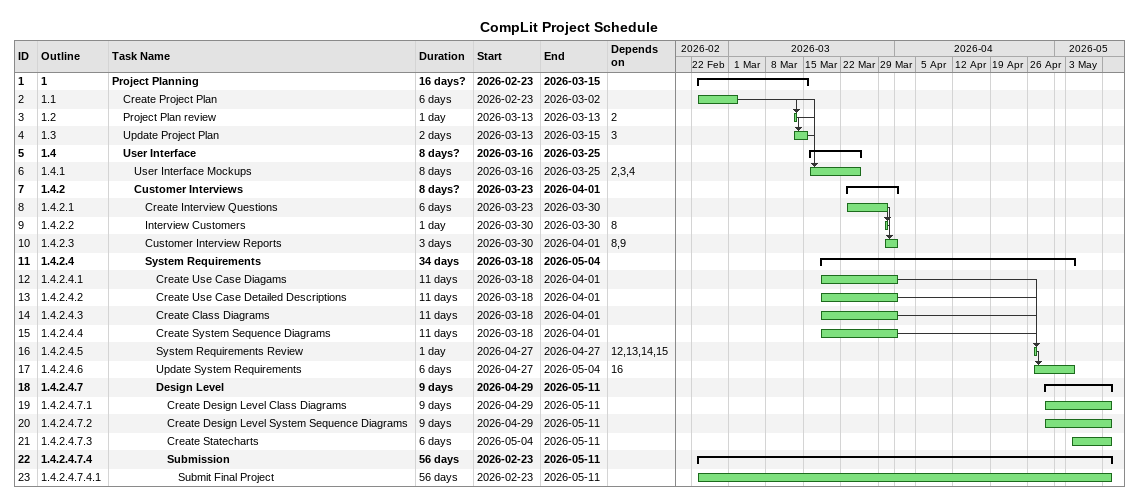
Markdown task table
CompLit Project Schedule

| ID | WBS | Task | Duration | Start | Finish | Predecessors |
|---|---|---|---|---|---|---|
| 1 | 1 | **Project Planning** | 16d? | 2026-02-23 | 2026-03-15 |  |
| 2 | 1.1 | Create Project Plan | 6d | 2026-02-23 | 2026-03-02 |  |
| 3 | 1.2 | Project Plan review | 1d | 2026-03-13 | 2026-03-13 | 2 |
| 4 | 1.3 | Update Project Plan | 2d | 2026-03-13 | 2026-03-15 | 3 |
| 5 | 1.4 | **User Interface** | 8d? | 2026-03-16 | 2026-03-25 |  |
| 6 | 1.4.1 | User Interface Mockups | 8d | 2026-03-16 | 2026-03-25 | 2, 3, 4 |
| 7 | 1.4.2 | **Customer Interviews** | 8d? | 2026-03-23 | 2026-04-01 |  |
| 8 | 1.4.2.1 | Create Interview Questions | 6d | 2026-03-23 | 2026-03-30 |  |
| 9 | 1.4.2.2 | Interview Customers | 1d | 2026-03-30 | 2026-03-30 | 8 |
| 10 | 1.4.2.3 | Customer Interview Reports | 3d | 2026-03-30 | 2026-04-01 | 8, 9 |
| 11 | 1.4.2.4 | **System Requirements** | 34d | 2026-03-18 | 2026-05-04 |  |
| 12 | 1.4.2.4.1 | Create Use Case Diagams | 11d | 2026-03-18 | 2026-04-01 |  |
| 13 | 1.4.2.4.2 | Create Use Case Detailed Descriptions | 11d | 2026-03-18 | 2026-04-01 |  |
| 14 | 1.4.2.4.3 | Create Class Diagrams | 11d | 2026-03-18 | 2026-04-01 |  |
| 15 | 1.4.2.4.4 | Create System Sequence Diagrams | 11d | 2026-03-18 | 2026-04-01 |  |
| 16 | 1.4.2.4.5 | System Requirements Review | 1d | 2026-04-27 | 2026-04-27 | 12, 13, 14, 15 |
| 17 | 1.4.2.4.6 | Update System Requirements | 6d | 2026-04-27 | 2026-05-04 | 16 |
| 18 | 1.4.2.4.7 | **Design Level** | 9d | 2026-04-29 | 2026-05-11 |  |
| 19 | 1.4.2.4.7.1 | Create Design Level Class Diagrams | 9d | 2026-04-29 | 2026-05-11 |  |
| 20 | 1.4.2.4.7.2 | Create Design Level System Sequence Diagrams | 9d | 2026-04-29 | 2026-05-11 |  |
| 21 | 1.4.2.4.7.3 | Create Statecharts | 6d | 2026-05-04 | 2026-05-11 |  |
| 22 | 1.4.2.4.7.4 | **Submission** | 56d | 2026-02-23 | 2026-05-11 |  |
| 23 | 1.4.2.4.7.4.1 | Submit Final Project | 56d | 2026-02-23 | 2026-05-11 |  |
